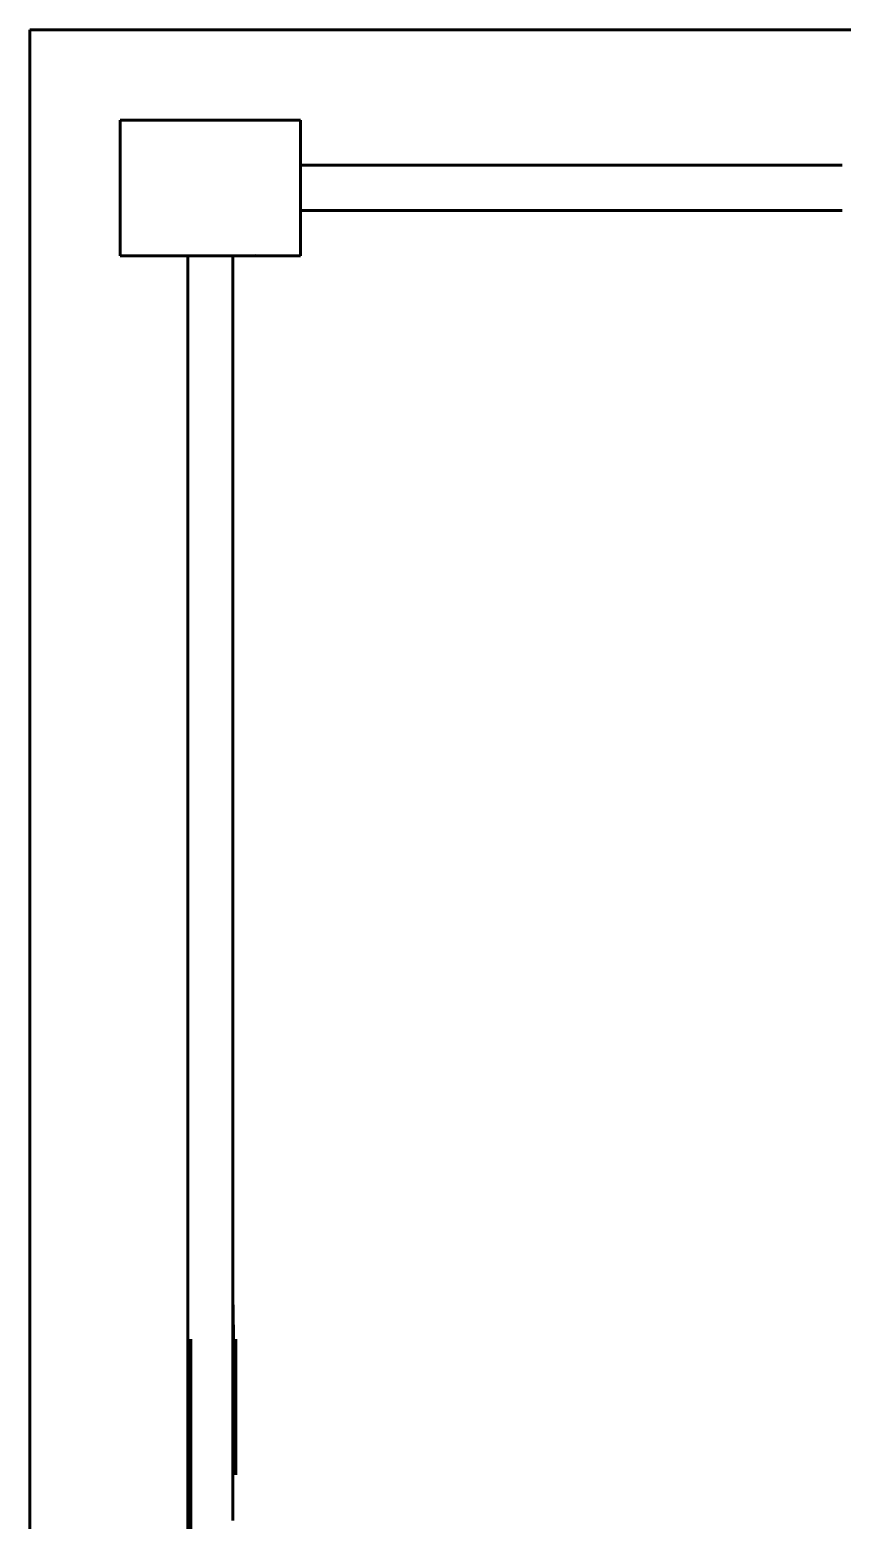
# Model space of a CAD drawing. Extents: x 0 to 297, y 0 to 292.
# Drawn here: x 60.35 to 69.35, y 99.61 to 116.11 of the extents above; entities that cross this region are included whole.
import ezdxf

# ---------------------------------------------------------------- set-up
doc = ezdxf.new("R2010")
doc.units = 0
doc.header["$MEASUREMENT"] = 0
doc.linetypes.add('K5LT_BASIC', pattern=[0])
doc.layers.add('Системный слой', color=7, linetype='Continuous')

# ---------------------------------------------------------------- blocks, each defined once
blk = doc.blocks.new('*U')
at = {"layer": 'Системный слой', "linetype": 'K5LT_BASIC', "lineweight": 60}
for p, q in [((63.35, 115.106), (61.35, 115.106)), ((61.35, 115.106), (61.35, 113.606)), ((63.35, 115.106), (61.35, 115.106)), ((61.35, 115.106), (61.35, 113.606)), ((63.35, 115.106), (61.35, 115.106)), ((61.35, 115.106), (61.35, 113.606)), ((63.35, 113.606), (63.35, 115.106)), ((63.35, 113.606), (63.35, 115.106)), ((63.35, 113.606), (63.35, 115.106)), ((61.35, 113.606), (63.35, 113.606)), ((61.35, 113.606), (63.35, 113.606)), ((61.35, 113.606), (63.35, 113.606))]:
    blk.add_line(p, q, dxfattribs=at)

msp = doc.modelspace()

# ---------------------------------------------------------------- linework, layer by layer
at = {"layer": 'Системный слой', "linetype": 'K5LT_BASIC', "lineweight": 60}
for p, q in [((60.351, 68.606), (60.351, 116.106)), ((63.85, 116.106), (60.351, 116.106)), ((109.35, 116.106), (63.85, 116.106)), ((63.35, 115.106), (61.35, 115.106)), ((63.35, 115.106), (61.35, 115.106)), ((61.35, 113.606), (61.35, 115.106)), ((61.35, 115.106), (61.35, 113.606)), ((61.35, 115.106), (63.35, 115.106)), ((61.35, 115.106), (61.35, 113.606)), ((63.35, 115.106), (61.35, 115.106)), ((61.35, 113.606), (61.35, 115.106)), ((61.35, 115.106), (61.35, 113.606)), ((61.35, 115.106), (63.35, 115.106)), ((63.35, 115.106), (61.35, 115.106)), ((61.35, 113.606), (61.35, 115.106)), ((61.35, 115.106), (61.35, 113.606)), ((61.35, 115.106), (63.35, 115.106)), ((63.35, 115.106), (61.35, 115.106)), ((61.35, 113.606), (61.35, 115.106)), ((61.35, 115.106), (61.35, 113.606)), ((61.35, 115.106), (63.35, 115.106)), ((63.35, 115.106), (63.35, 113.606)), ((63.35, 115.106), (63.35, 113.606)), ((63.35, 115.106), (63.35, 113.606)), ((63.35, 115.106), (63.35, 113.606)), ((63.35, 115.106), (63.35, 113.606)), ((63.35, 115.106), (63.35, 113.606)), ((63.35, 115.106), (63.35, 113.606)), ((63.35, 115.106), (63.35, 113.606)), ((63.35, 115.106), (63.35, 113.606)), ((69.35, 114.607), (63.35, 114.607)), ((61.351, 114.106), (61.35, 113.606)), ((69.35, 114.106), (63.35, 114.106)), ((69.35, 114.106), (63.35, 114.106)), ((63.35, 113.606), (61.35, 113.606)), ((62.85, 113.606), (61.35, 113.606)), ((61.85, 113.606), (61.35, 113.606)), ((63.35, 113.606), (61.35, 113.606)), ((61.35, 113.606), (63.35, 113.606)), ((61.35, 113.606), (63.35, 113.606)), ((63.35, 113.606), (61.35, 113.606)), ((61.35, 113.606), (63.35, 113.606)), ((61.35, 113.606), (63.35, 113.606)), ((63.35, 113.606), (61.35, 113.606)), ((61.35, 113.606), (63.35, 113.606)), ((63.35, 113.606), (61.35, 113.606)), ((61.35, 113.606), (63.35, 113.606)), ((61.35, 113.606), (63.35, 113.606)), ((63.35, 113.606), (61.35, 113.606)), ((61.35, 113.606), (63.35, 113.606)), ((61.35, 113.606), (63.35, 113.606)), ((63.35, 113.606), (61.85, 113.606)), ((62.6, 113.606), (61.85, 113.606)), ((62.6, 113.606), (61.85, 113.606)), ((63.35, 113.606), (61.85, 113.606)), ((62.6, 113.606), (61.85, 113.606)), ((62.6, 113.606), (61.85, 113.606)), ((63.35, 113.606), (61.85, 113.606)), ((62.6, 113.606), (61.85, 113.606)), ((62.1, 113.606), (62.1, 108.165)), ((62.1, 71.106), (62.1, 113.606)), ((62.6, 113.606), (62.6, 102.106)), ((62.6, 113.606), (62.6, 99.606)), ((62.85, 113.607), (63.35, 113.606)), ((62.85, 113.607), (63.35, 113.606)), ((62.85, 113.607), (63.35, 113.606)), ((62.1, 108.165), (62.1, 102.106)), ((62.6, 102.106), (62.634, 100.111)), ((62.134, 101.611), (62.134, 99.611)), ((62.634, 100.111), (62.634, 101.611)), ((62.1, 91.106), (62.134, 99.611))]:
    msp.add_line(p, q, dxfattribs=at)

# ---------------------------------------------------------------- block references
at = {"layer": 'Системный слой'}
msp.add_blockref('*U', (0, 0), dxfattribs=at)
msp.add_blockref('*U', (0, 0), dxfattribs=at)
msp.add_blockref('*U', (0, 0), dxfattribs=at)
msp.add_blockref('*U', (0, 0), dxfattribs=at)
msp.add_blockref('*U', (0, 0), dxfattribs=at)
msp.add_blockref('*U', (0, 0), dxfattribs=at)
msp.add_blockref('*U', (0, 0), dxfattribs=at)
msp.add_blockref('*U', (0, 0), dxfattribs=at)
msp.add_blockref('*U', (0, 0), dxfattribs=at)
msp.add_blockref('*U', (0, 0), dxfattribs=at)
msp.add_blockref('*U', (0, 0), dxfattribs=at)
msp.add_blockref('*U', (0, 0), dxfattribs=at)
msp.add_blockref('*U', (0, 0), dxfattribs=at)
msp.add_blockref('*U', (0, 0), dxfattribs=at)
msp.add_blockref('*U', (0, 0), dxfattribs=at)
msp.add_blockref('*U', (0, 0), dxfattribs=at)
msp.add_blockref('*U', (0, 0), dxfattribs=at)
msp.add_blockref('*U', (0, 0), dxfattribs=at)
msp.add_blockref('*U', (0, 0), dxfattribs=at)
msp.add_blockref('*U', (0, 0), dxfattribs=at)
msp.add_blockref('*U', (0, 0), dxfattribs=at)
msp.add_blockref('*U', (0, 0), dxfattribs=at)
msp.add_blockref('*U', (0, 0), dxfattribs=at)
msp.add_blockref('*U', (0, 0), dxfattribs=at)
msp.add_blockref('*U', (0, 0), dxfattribs=at)
msp.add_blockref('*U', (0, 0), dxfattribs=at)
msp.add_blockref('*U', (0, 0), dxfattribs=at)
msp.add_blockref('*U', (0, 0), dxfattribs=at)
msp.add_blockref('*U', (0, 0), dxfattribs=at)
msp.add_blockref('*U', (0, 0), dxfattribs=at)
msp.add_blockref('*U', (0, 0), dxfattribs=at)
msp.add_blockref('*U', (0, 0), dxfattribs=at)
msp.add_blockref('*U', (0, 0), dxfattribs=at)
msp.add_blockref('*U', (0, 0), dxfattribs=at)
msp.add_blockref('*U', (0, 0), dxfattribs=at)
msp.add_blockref('*U', (0, 0), dxfattribs=at)
msp.add_blockref('*U', (0, 0), dxfattribs=at)
msp.add_blockref('*U', (0, 0), dxfattribs=at)
msp.add_blockref('*U', (0, 0), dxfattribs=at)
msp.add_blockref('*U', (0, 0), dxfattribs=at)
msp.add_blockref('*U', (0, 0), dxfattribs=at)
msp.add_blockref('*U', (0, 0), dxfattribs=at)
msp.add_blockref('*U', (0, 0), dxfattribs=at)
msp.add_blockref('*U', (0, 0), dxfattribs=at)
msp.add_blockref('*U', (0, 0), dxfattribs=at)
msp.add_blockref('*U', (0, 0), dxfattribs=at)
msp.add_blockref('*U', (0, 0), dxfattribs=at)
msp.add_blockref('*U', (0, 0), dxfattribs=at)
msp.add_blockref('*U', (0, 0), dxfattribs=at)
msp.add_blockref('*U', (0, 0), dxfattribs=at)
msp.add_blockref('*U', (0, 0), dxfattribs=at)
msp.add_blockref('*U', (0, 0), dxfattribs=at)
msp.add_blockref('*U', (0, 0), dxfattribs=at)
msp.add_blockref('*U', (0, 0), dxfattribs=at)
msp.add_blockref('*U', (0, 0), dxfattribs=at)
msp.add_blockref('*U', (0, 0), dxfattribs=at)
msp.add_blockref('*U', (0, 0), dxfattribs=at)
msp.add_blockref('*U', (0, 0), dxfattribs=at)
msp.add_blockref('*U', (0, 0), dxfattribs=at)
msp.add_blockref('*U', (0, 0), dxfattribs=at)
msp.add_blockref('*U', (0, 0), dxfattribs=at)
msp.add_blockref('*U', (0, 0), dxfattribs=at)
msp.add_blockref('*U', (0, 0), dxfattribs=at)
msp.add_blockref('*U', (0, 0), dxfattribs=at)
msp.add_blockref('*U', (0, 0), dxfattribs=at)
msp.add_blockref('*U', (0, 0), dxfattribs=at)
msp.add_blockref('*U', (0, 0), dxfattribs=at)
msp.add_blockref('*U', (0, 0), dxfattribs=at)
msp.add_blockref('*U', (0, 0), dxfattribs=at)
msp.add_blockref('*U', (0, 0), dxfattribs=at)
msp.add_blockref('*U', (0, 0), dxfattribs=at)
msp.add_blockref('*U', (0, 0), dxfattribs=at)
msp.add_blockref('*U', (0, 0), dxfattribs=at)
msp.add_blockref('*U', (0, 0), dxfattribs=at)
msp.add_blockref('*U', (0, 0), dxfattribs=at)
msp.add_blockref('*U', (0, 0), dxfattribs=at)
msp.add_blockref('*U', (0, 0), dxfattribs=at)
msp.add_blockref('*U', (0, 0), dxfattribs=at)
msp.add_blockref('*U', (0, 0), dxfattribs=at)
msp.add_blockref('*U', (0, 0), dxfattribs=at)
msp.add_blockref('*U', (0, 0), dxfattribs=at)
msp.add_blockref('*U', (0, 0), dxfattribs=at)
msp.add_blockref('*U', (0, 0), dxfattribs=at)
msp.add_blockref('*U', (0, 0), dxfattribs=at)
msp.add_blockref('*U', (0, 0), dxfattribs=at)
msp.add_blockref('*U', (0, 0), dxfattribs=at)
msp.add_blockref('*U', (0, 0), dxfattribs=at)
msp.add_blockref('*U', (0, 0), dxfattribs=at)
msp.add_blockref('*U', (0, 0), dxfattribs=at)
msp.add_blockref('*U', (0, 0), dxfattribs=at)
msp.add_blockref('*U', (0, 0), dxfattribs=at)
msp.add_blockref('*U', (0, 0), dxfattribs=at)
msp.add_blockref('*U', (0, 0), dxfattribs=at)
msp.add_blockref('*U', (0, 0), dxfattribs=at)
msp.add_blockref('*U', (0, 0), dxfattribs=at)
msp.add_blockref('*U', (0, 0), dxfattribs=at)
msp.add_blockref('*U', (0, 0), dxfattribs=at)
msp.add_blockref('*U', (0, 0), dxfattribs=at)
msp.add_blockref('*U', (0, 0), dxfattribs=at)
msp.add_blockref('*U', (0, 0), dxfattribs=at)
msp.add_blockref('*U', (0, 0), dxfattribs=at)
msp.add_blockref('*U', (0, 0), dxfattribs=at)
msp.add_blockref('*U', (0, 0), dxfattribs=at)
msp.add_blockref('*U', (0, 0), dxfattribs=at)
msp.add_blockref('*U', (0, 0), dxfattribs=at)
msp.add_blockref('*U', (0, 0), dxfattribs=at)
msp.add_blockref('*U', (0, 0), dxfattribs=at)
msp.add_blockref('*U', (0, 0), dxfattribs=at)
msp.add_blockref('*U', (0, 0), dxfattribs=at)
msp.add_blockref('*U', (0, 0), dxfattribs=at)
msp.add_blockref('*U', (0, 0), dxfattribs=at)
msp.add_blockref('*U', (0, 0), dxfattribs=at)
msp.add_blockref('*U', (0, 0), dxfattribs=at)
msp.add_blockref('*U', (0, 0), dxfattribs=at)
msp.add_blockref('*U', (0, 0), dxfattribs=at)
msp.add_blockref('*U', (0, 0), dxfattribs=at)
msp.add_blockref('*U', (0, 0), dxfattribs=at)
msp.add_blockref('*U', (0, 0), dxfattribs=at)
msp.add_blockref('*U', (0, 0), dxfattribs=at)
msp.add_blockref('*U', (0, 0), dxfattribs=at)
msp.add_blockref('*U', (0, 0), dxfattribs=at)
msp.add_blockref('*U', (0, 0), dxfattribs=at)
msp.add_blockref('*U', (0, 0), dxfattribs=at)
msp.add_blockref('*U', (0, 0), dxfattribs=at)
msp.add_blockref('*U', (0, 0), dxfattribs=at)
msp.add_blockref('*U', (0, 0), dxfattribs=at)
msp.add_blockref('*U', (0, 0), dxfattribs=at)
msp.add_blockref('*U', (0, 0), dxfattribs=at)
msp.add_blockref('*U', (0, 0), dxfattribs=at)
msp.add_blockref('*U', (0, 0), dxfattribs=at)
msp.add_blockref('*U', (0, 0), dxfattribs=at)
msp.add_blockref('*U', (0, 0), dxfattribs=at)
msp.add_blockref('*U', (0, 0), dxfattribs=at)
msp.add_blockref('*U', (0, 0), dxfattribs=at)
msp.add_blockref('*U', (0, 0), dxfattribs=at)
msp.add_blockref('*U', (0, 0), dxfattribs=at)
msp.add_blockref('*U', (0, 0), dxfattribs=at)
msp.add_blockref('*U', (0, 0), dxfattribs=at)
msp.add_blockref('*U', (0, 0), dxfattribs=at)
msp.add_blockref('*U', (0, 0), dxfattribs=at)
msp.add_blockref('*U', (0, 0), dxfattribs=at)
msp.add_blockref('*U', (0, 0), dxfattribs=at)
msp.add_blockref('*U', (0, 0), dxfattribs=at)
msp.add_blockref('*U', (0, 0), dxfattribs=at)
msp.add_blockref('*U', (0, 0), dxfattribs=at)
msp.add_blockref('*U', (0, 0), dxfattribs=at)
msp.add_blockref('*U', (0, 0), dxfattribs=at)
msp.add_blockref('*U', (0, 0), dxfattribs=at)
msp.add_blockref('*U', (0, 0), dxfattribs=at)
msp.add_blockref('*U', (0, 0), dxfattribs=at)
msp.add_blockref('*U', (0, 0), dxfattribs=at)
msp.add_blockref('*U', (0, 0), dxfattribs=at)
msp.add_blockref('*U', (0, 0), dxfattribs=at)
msp.add_blockref('*U', (0, 0), dxfattribs=at)
msp.add_blockref('*U', (0, 0), dxfattribs=at)
msp.add_blockref('*U', (0, 0), dxfattribs=at)
msp.add_blockref('*U', (0, 0), dxfattribs=at)
msp.add_blockref('*U', (0, 0), dxfattribs=at)
msp.add_blockref('*U', (0, 0), dxfattribs=at)
msp.add_blockref('*U', (0, 0), dxfattribs=at)
msp.add_blockref('*U', (0, 0), dxfattribs=at)
msp.add_blockref('*U', (0, 0), dxfattribs=at)
msp.add_blockref('*U', (0, 0), dxfattribs=at)
msp.add_blockref('*U', (0, 0), dxfattribs=at)
msp.add_blockref('*U', (0, 0), dxfattribs=at)
msp.add_blockref('*U', (0, 0), dxfattribs=at)
msp.add_blockref('*U', (0, 0), dxfattribs=at)
msp.add_blockref('*U', (0, 0), dxfattribs=at)
msp.add_blockref('*U', (0, 0), dxfattribs=at)
msp.add_blockref('*U', (0, 0), dxfattribs=at)
msp.add_blockref('*U', (0, 0), dxfattribs=at)
msp.add_blockref('*U', (0, 0), dxfattribs=at)
msp.add_blockref('*U', (0, 0), dxfattribs=at)
msp.add_blockref('*U', (0, 0), dxfattribs=at)
msp.add_blockref('*U', (0, 0), dxfattribs=at)
msp.add_blockref('*U', (0, 0), dxfattribs=at)
msp.add_blockref('*U', (0, 0), dxfattribs=at)
msp.add_blockref('*U', (0, 0), dxfattribs=at)
msp.add_blockref('*U', (0, 0), dxfattribs=at)
msp.add_blockref('*U', (0, 0), dxfattribs=at)
msp.add_blockref('*U', (0, 0), dxfattribs=at)
msp.add_blockref('*U', (0, 0), dxfattribs=at)
msp.add_blockref('*U', (0, 0), dxfattribs=at)
msp.add_blockref('*U', (0, 0), dxfattribs=at)
msp.add_blockref('*U', (0, 0), dxfattribs=at)
msp.add_blockref('*U', (0, 0), dxfattribs=at)
msp.add_blockref('*U', (0, 0), dxfattribs=at)
msp.add_blockref('*U', (0, 0), dxfattribs=at)
msp.add_blockref('*U', (0, 0), dxfattribs=at)
msp.add_blockref('*U', (0, 0), dxfattribs=at)
msp.add_blockref('*U', (0, 0), dxfattribs=at)
msp.add_blockref('*U', (0, 0), dxfattribs=at)
msp.add_blockref('*U', (0, 0), dxfattribs=at)
msp.add_blockref('*U', (0, 0), dxfattribs=at)
msp.add_blockref('*U', (0, 0), dxfattribs=at)
msp.add_blockref('*U', (0, 0), dxfattribs=at)
msp.add_blockref('*U', (0, 0), dxfattribs=at)
msp.add_blockref('*U', (0, 0), dxfattribs=at)
msp.add_blockref('*U', (0, 0), dxfattribs=at)
msp.add_blockref('*U', (0, 0), dxfattribs=at)
msp.add_blockref('*U', (0, 0), dxfattribs=at)
msp.add_blockref('*U', (0, 0), dxfattribs=at)
msp.add_blockref('*U', (0, 0), dxfattribs=at)
msp.add_blockref('*U', (0, 0), dxfattribs=at)
msp.add_blockref('*U', (0, 0), dxfattribs=at)
msp.add_blockref('*U', (0, 0), dxfattribs=at)
msp.add_blockref('*U', (0, 0), dxfattribs=at)
msp.add_blockref('*U', (0, 0), dxfattribs=at)
msp.add_blockref('*U', (0, 0), dxfattribs=at)
msp.add_blockref('*U', (0, 0), dxfattribs=at)
msp.add_blockref('*U', (0, 0), dxfattribs=at)
msp.add_blockref('*U', (0, 0), dxfattribs=at)
msp.add_blockref('*U', (0, 0), dxfattribs=at)
msp.add_blockref('*U', (0, 0), dxfattribs=at)
msp.add_blockref('*U', (0, 0), dxfattribs=at)
msp.add_blockref('*U', (0, 0), dxfattribs=at)
msp.add_blockref('*U', (0, 0), dxfattribs=at)
msp.add_blockref('*U', (0, 0), dxfattribs=at)
msp.add_blockref('*U', (0, 0), dxfattribs=at)
msp.add_blockref('*U', (0, 0), dxfattribs=at)
msp.add_blockref('*U', (0, 0), dxfattribs=at)
msp.add_blockref('*U', (0, 0), dxfattribs=at)
msp.add_blockref('*U', (0, 0), dxfattribs=at)
msp.add_blockref('*U', (0, 0), dxfattribs=at)
msp.add_blockref('*U', (0, 0), dxfattribs=at)
msp.add_blockref('*U', (0, 0), dxfattribs=at)
msp.add_blockref('*U', (0, 0), dxfattribs=at)
msp.add_blockref('*U', (0, 0), dxfattribs=at)
msp.add_blockref('*U', (0, 0), dxfattribs=at)
msp.add_blockref('*U', (0, 0), dxfattribs=at)
msp.add_blockref('*U', (0, 0), dxfattribs=at)
msp.add_blockref('*U', (0, 0), dxfattribs=at)
msp.add_blockref('*U', (0, 0), dxfattribs=at)
msp.add_blockref('*U', (0, 0), dxfattribs=at)
msp.add_blockref('*U', (0, 0), dxfattribs=at)
msp.add_blockref('*U', (0, 0), dxfattribs=at)
msp.add_blockref('*U', (0, 0), dxfattribs=at)
msp.add_blockref('*U', (0, 0), dxfattribs=at)
msp.add_blockref('*U', (0, 0), dxfattribs=at)
msp.add_blockref('*U', (0, 0), dxfattribs=at)
msp.add_blockref('*U', (0, 0), dxfattribs=at)
msp.add_blockref('*U', (0, 0), dxfattribs=at)
msp.add_blockref('*U', (0, 0), dxfattribs=at)
msp.add_blockref('*U', (0, 0), dxfattribs=at)
msp.add_blockref('*U', (0, 0), dxfattribs=at)
msp.add_blockref('*U', (0, 0), dxfattribs=at)
msp.add_blockref('*U', (0, 0), dxfattribs=at)
msp.add_blockref('*U', (0, 0), dxfattribs=at)
msp.add_blockref('*U', (0, 0), dxfattribs=at)
msp.add_blockref('*U', (0, 0), dxfattribs=at)
msp.add_blockref('*U', (0, 0), dxfattribs=at)
msp.add_blockref('*U', (0, 0), dxfattribs=at)
msp.add_blockref('*U', (0, 0), dxfattribs=at)
msp.add_blockref('*U', (0, 0), dxfattribs=at)
msp.add_blockref('*U', (0, 0), dxfattribs=at)
msp.add_blockref('*U', (0, 0), dxfattribs=at)
msp.add_blockref('*U', (0, 0), dxfattribs=at)
msp.add_blockref('*U', (0, 0), dxfattribs=at)
msp.add_blockref('*U', (0, 0), dxfattribs=at)
msp.add_blockref('*U', (0, 0), dxfattribs=at)
msp.add_blockref('*U', (0, 0), dxfattribs=at)
msp.add_blockref('*U', (0, 0), dxfattribs=at)
msp.add_blockref('*U', (0, 0), dxfattribs=at)
msp.add_blockref('*U', (0, 0), dxfattribs=at)
msp.add_blockref('*U', (0, 0), dxfattribs=at)
msp.add_blockref('*U', (0, 0), dxfattribs=at)
msp.add_blockref('*U', (0, 0), dxfattribs=at)
msp.add_blockref('*U', (0, 0), dxfattribs=at)
msp.add_blockref('*U', (0, 0), dxfattribs=at)
msp.add_blockref('*U', (0, 0), dxfattribs=at)
msp.add_blockref('*U', (0, 0), dxfattribs=at)
msp.add_blockref('*U', (0, 0), dxfattribs=at)
msp.add_blockref('*U', (0, 0), dxfattribs=at)
msp.add_blockref('*U', (0, 0), dxfattribs=at)
msp.add_blockref('*U', (0, 0), dxfattribs=at)
msp.add_blockref('*U', (0, 0), dxfattribs=at)
msp.add_blockref('*U', (0, 0), dxfattribs=at)
msp.add_blockref('*U', (0, 0), dxfattribs=at)
msp.add_blockref('*U', (0, 0), dxfattribs=at)
msp.add_blockref('*U', (0, 0), dxfattribs=at)
msp.add_blockref('*U', (0, 0), dxfattribs=at)
msp.add_blockref('*U', (0, 0), dxfattribs=at)
msp.add_blockref('*U', (0, 0), dxfattribs=at)
msp.add_blockref('*U', (0, 0), dxfattribs=at)
msp.add_blockref('*U', (0, 0), dxfattribs=at)
msp.add_blockref('*U', (0, 0), dxfattribs=at)
msp.add_blockref('*U', (0, 0), dxfattribs=at)
msp.add_blockref('*U', (0, 0), dxfattribs=at)
msp.add_blockref('*U', (0, 0), dxfattribs=at)
msp.add_blockref('*U', (0, 0), dxfattribs=at)
msp.add_blockref('*U', (0, 0), dxfattribs=at)
msp.add_blockref('*U', (0, 0), dxfattribs=at)
msp.add_blockref('*U', (0, 0), dxfattribs=at)
msp.add_blockref('*U', (0, 0), dxfattribs=at)
msp.add_blockref('*U', (0, 0), dxfattribs=at)
msp.add_blockref('*U', (0, 0), dxfattribs=at)
msp.add_blockref('*U', (0, 0), dxfattribs=at)
msp.add_blockref('*U', (0, 0), dxfattribs=at)
msp.add_blockref('*U', (0, 0), dxfattribs=at)
msp.add_blockref('*U', (0, 0), dxfattribs=at)
msp.add_blockref('*U', (0, 0), dxfattribs=at)
msp.add_blockref('*U', (0, 0), dxfattribs=at)
msp.add_blockref('*U', (0, 0), dxfattribs=at)
msp.add_blockref('*U', (0, 0), dxfattribs=at)
msp.add_blockref('*U', (0, 0), dxfattribs=at)

doc.saveas('drawing.dxf')
